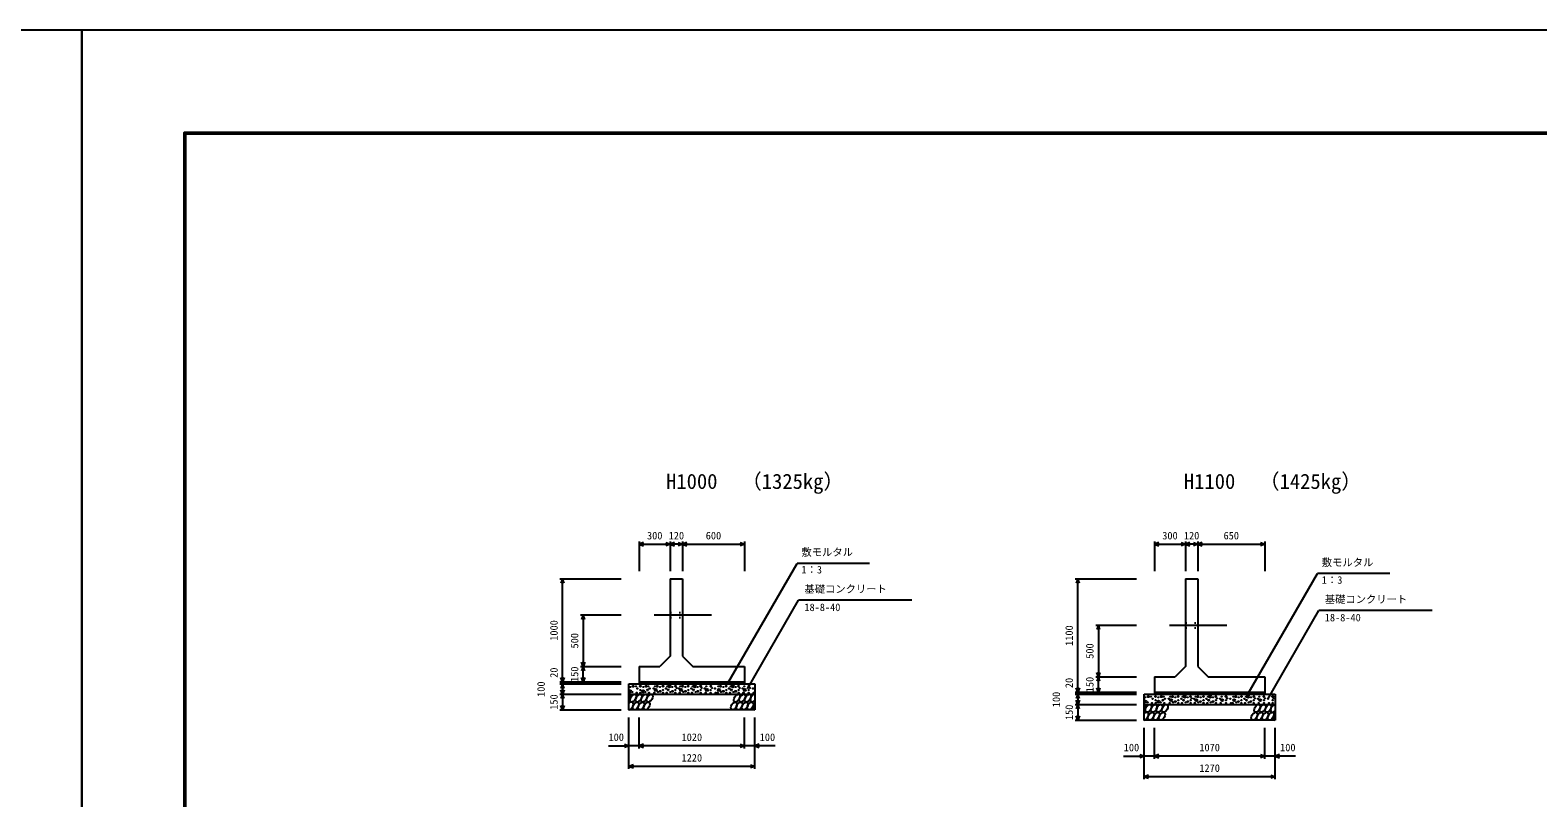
# Model space of a CAD drawing. Units: millimetres, scale not verified. Extents: x -42000 to 42000, y -14850 to 14850.
# Drawn here: x -500 to 14131, y 7396 to 14850 of the extents above; entities that cross this region are included whole.
import ezdxf
from ezdxf.enums import TextEntityAlignment as Align

# ---------------------------------------------------------------- set-up
doc = ezdxf.new("R2010")
doc.units = ezdxf.units.MM
doc.header["$LTSCALE"] = 50
doc.linetypes.add('DOTTED', pattern=[1.75, 0.25, -1.5])
doc.linetypes.add('LONG_DASHED_DOTTED', pattern=[15.25, 12, -1.5, 0.25, -1.5])
for name, color, linetype, lineweight in [('0-0_CENTER', 7, 'LONG_DASHED_DOTTED', 25), ('0-1_DIM', 7, 'Continuous', 25), ('0-2_Defpoints', 5, 'Continuous', 25), ('0-3_HATCH', 6, 'Continuous', 25), ('0-6_OUTLINE', 1, 'Continuous', 25), ('0-7_OUTLINE2', 4, 'DOTTED', 25), ('0-8_TXT', 7, 'Continuous', 25), ('0-9_WAKU', 3, 'Continuous', 25)]:
    doc.layers.add(name, color=color, linetype=linetype, lineweight=lineweight)
doc.styles.add('ＭＳ ゴシック', font='')
doc.styles.get('ＭＳ ゴシック').set_extended_font_data('MS Gothic')

msp = doc.modelspace()

# ---------------------------------------------------------------- linework, layer by layer
at = {"layer": '0-0_CENTER'}
for p, q in [((5556.73, 9171.78), (6111.73, 9171.78)), ((10556.73, 9071.78), (11111.73, 9071.78))]:
    msp.add_line(p, q, dxfattribs=at)
at = {"layer": '0-1_DIM'}
for p, q in [((5411.34, 9883.67), (5411.34, 9596.78)), ((5411.34, 9858.67), (5711.34, 9858.67)), ((5711.34, 9883.67), (5711.34, 9596.78)), ((5831.34, 9858.67), (5711.34, 9858.67)), ((5831.34, 9883.67), (5831.34, 9596.78)), ((5831.34, 9858.67), (6431.34, 9858.67)), ((6431.34, 9883.67), (6431.34, 9596.78)), ((10411.34, 9883.67), (10411.34, 9596.78)), ((10411.34, 9858.67), (10711.34, 9858.67)), ((10711.34, 9883.67), (10711.34, 9596.78)), ((10831.34, 9858.67), (10711.34, 9858.67)), ((10831.34, 9883.67), (10831.34, 9596.78)), ((10831.34, 9858.67), (11481.34, 9858.67)), ((11481.34, 9883.67), (11481.34, 9596.78)), ((6270.6, 8510.45), (6941.87, 9673.13)), ((7644.29, 9673.13), (6941.87, 9673.13)), ((4641.34, 9521.78), (5236.34, 9521.78)), ((4666.34, 8521.78), (4666.34, 9521.78)), ((9641.34, 9521.78), (10236.34, 9521.78)), ((9666.34, 8421.78), (9666.34, 9521.78)), ((11320.6, 8410.45), (11991.87, 9573.13)), ((12694.29, 9573.13), (11991.87, 9573.13)), ((6460.08, 8456.06), (6956.35, 9315.62)), ((8055.9, 9315.62), (6956.35, 9315.62)), ((4841.34, 9171.78), (5236.34, 9171.78)), ((4866.34, 9171.78), (4866.34, 8671.78)), ((9841.34, 9071.78), (10236.34, 9071.78)), ((9866.34, 9071.78), (9866.34, 8571.78)), ((11510.08, 8356.06), (12006.35, 9215.62)), ((13105.9, 9215.62), (12006.35, 9215.62)), ((4841.34, 8671.78), (5236.34, 8671.78)), ((4866.34, 8521.78), (4866.34, 8671.78)), ((4641.34, 8521.78), (5236.34, 8521.78)), ((4641.34, 8501.78), (5236.34, 8501.78)), ((4666.34, 8521.78), (4666.34, 8501.78)), ((4666.34, 8501.78), (4666.34, 8401.78)), ((9841.34, 8571.78), (10236.34, 8571.78)), ((9866.34, 8421.78), (9866.34, 8571.78)), ((4641.34, 8401.78), (5236.34, 8401.78)), ((4666.34, 8401.78), (4666.34, 8251.78)), ((9641.34, 8421.78), (10236.34, 8421.78)), ((9641.34, 8401.78), (10236.34, 8401.78)), ((9666.34, 8421.78), (9666.34, 8401.78)), ((9666.34, 8401.78), (9666.34, 8301.78)), ((4641.34, 8251.78), (5236.34, 8251.78)), ((9641.34, 8301.78), (10236.34, 8301.78)), ((9666.34, 8301.78), (9666.34, 8151.78)), ((5311.34, 7676.78), (5311.34, 8176.78)), ((5411.34, 7876.78), (5411.34, 8176.78)), ((6431.34, 7876.78), (6431.34, 8176.78)), ((6431.34, 7876.78), (6431.34, 8176.78)), ((6531.34, 7676.78), (6531.34, 8176.78)), ((9641.34, 8151.78), (10236.34, 8151.78)), ((10311.34, 7576.78), (10311.34, 8076.78)), ((10411.34, 7776.78), (10411.34, 8076.78)), ((11481.34, 7776.78), (11481.34, 8076.78)), ((11481.34, 7776.78), (11481.34, 8076.78)), ((11581.34, 7576.78), (11581.34, 8076.78)), ((5111.79, 7901.78), (5311.34, 7901.78)), ((5411.34, 7901.78), (5311.34, 7901.78)), ((6431.34, 7901.78), (5411.34, 7901.78)), ((6531.34, 7901.78), (6431.34, 7901.78)), ((6730.88, 7901.78), (6531.34, 7901.78)), ((10111.79, 7801.78), (10311.34, 7801.78)), ((10411.34, 7801.78), (10311.34, 7801.78)), ((11481.34, 7801.78), (10411.34, 7801.78)), ((11581.34, 7801.78), (11481.34, 7801.78)), ((11780.88, 7801.78), (11581.34, 7801.78)), ((6531.34, 7701.78), (5311.34, 7701.78)), ((11581.34, 7601.78), (10311.34, 7601.78))]:
    msp.add_line(p, q, dxfattribs=at)
for points in [[(5453.63, 9874.06), (5411.34, 9858.67), (5453.63, 9843.28)], [(5669.05, 9874.06), (5711.34, 9858.67), (5669.05, 9843.28)], [(5753.63, 9874.06), (5711.34, 9858.67), (5753.63, 9843.28)], [(5789.05, 9874.06), (5831.34, 9858.67), (5789.05, 9843.28)], [(5873.63, 9874.06), (5831.34, 9858.67), (5873.63, 9843.28)], [(6389.05, 9874.06), (6431.34, 9858.67), (6389.05, 9843.28)], [(10453.63, 9874.06), (10411.34, 9858.67), (10453.63, 9843.28)], [(10669.05, 9874.06), (10711.34, 9858.67), (10669.05, 9843.28)], [(10753.63, 9874.06), (10711.34, 9858.67), (10753.63, 9843.28)], [(10789.05, 9874.06), (10831.34, 9858.67), (10789.05, 9843.28)], [(10873.63, 9874.06), (10831.34, 9858.67), (10873.63, 9843.28)], [(11439.05, 9874.06), (11481.34, 9858.67), (11439.05, 9843.28)], [(4681.73, 9479.49), (4666.34, 9521.78), (4650.95, 9479.49)], [(9681.73, 9479.49), (9666.34, 9521.78), (9650.95, 9479.49)], [(4881.73, 9129.49), (4866.34, 9171.78), (4850.95, 9129.49)], [(9881.73, 9029.49), (9866.34, 9071.78), (9850.95, 9029.49)], [(4881.73, 8714.06), (4866.34, 8671.78), (4850.95, 8714.06)], [(4881.73, 8629.49), (4866.34, 8671.78), (4850.95, 8629.49)], [(4681.73, 8564.06), (4666.34, 8521.78), (4650.95, 8564.06)], [(4681.73, 8459.49), (4666.34, 8501.78), (4650.95, 8459.49)], [(4881.73, 8564.06), (4866.34, 8521.78), (4850.95, 8564.06)], [(9881.73, 8614.06), (9866.34, 8571.78), (9850.95, 8614.06)], [(9881.73, 8529.49), (9866.34, 8571.78), (9850.95, 8529.49)], [(4681.73, 8444.06), (4666.34, 8401.78), (4650.95, 8444.06)], [(4681.73, 8359.49), (4666.34, 8401.78), (4650.95, 8359.49)], [(9681.73, 8464.06), (9666.34, 8421.78), (9650.95, 8464.06)], [(9681.73, 8359.49), (9666.34, 8401.78), (9650.95, 8359.49)], [(9681.73, 8344.06), (9666.34, 8301.78), (9650.95, 8344.06)], [(9881.73, 8464.06), (9866.34, 8421.78), (9850.95, 8464.06)], [(4681.73, 8294.06), (4666.34, 8251.78), (4650.95, 8294.06)], [(9681.73, 8259.49), (9666.34, 8301.78), (9650.95, 8259.49)], [(9681.73, 8194.06), (9666.34, 8151.78), (9650.95, 8194.06)], [(5269.05, 7917.17), (5311.34, 7901.78), (5269.05, 7886.39)], [(5453.63, 7917.17), (5411.34, 7901.78), (5453.63, 7886.39)], [(6389.05, 7917.17), (6431.34, 7901.78), (6389.05, 7886.39)], [(6573.63, 7917.17), (6531.34, 7901.78), (6573.63, 7886.39)], [(10269.05, 7817.17), (10311.34, 7801.78), (10269.05, 7786.39)], [(10453.63, 7817.17), (10411.34, 7801.78), (10453.63, 7786.39)], [(11439.05, 7817.17), (11481.34, 7801.78), (11439.05, 7786.39)], [(11623.63, 7817.17), (11581.34, 7801.78), (11623.63, 7786.39)], [(5353.63, 7717.17), (5311.34, 7701.78), (5353.63, 7686.39)], [(6489.05, 7717.17), (6531.34, 7701.78), (6489.05, 7686.39)], [(10353.63, 7617.17), (10311.34, 7601.78), (10353.63, 7586.39)], [(11539.05, 7617.17), (11581.34, 7601.78), (11539.05, 7586.39)]]:
    msp.add_lwpolyline(points, dxfattribs=at)
at = {"layer": '0-2_Defpoints'}
for points in [[(-42000, -14850), (0, -14850), (0, 14850), (-42000, 14850)], [(0, -14850), (42000, -14850), (42000, 14850), (0, 14850)]]:
    msp.add_lwpolyline(points, close=True, dxfattribs=at)
at = {"layer": '0-3_HATCH'}
for centre, radius in [((5705.3, 8478.96), 10), ((5950.52, 8478.96), 10), ((6318.58, 8478.96), 10), ((5323.24, 8430.81), 10), ((5323.24, 8471.95), 2.5), ((5344.27, 8423.8), 2.5), ((5351.28, 8478.96), 5), ((5378.41, 8478.96), 2.5), ((5385.42, 8415.92), 2.5), ((5392.43, 8457.94), 2.5), ((5421.31, 8479.83), 5), ((5421.31, 8443.94), 2.5), ((5421.31, 8415.92), 2.5), ((5449.35, 8430.81), 10), ((5449.35, 8471.95), 2.5), ((5470.37, 8423.8), 2.5), ((5477.38, 8478.96), 5), ((5491.4, 8443.94), 5), ((5498.41, 8478.96), 2.5), ((5505.42, 8415.92), 2.5), ((5512.43, 8457.94), 2.5), ((5550.25, 8457.94), 2.5), ((5557.26, 8415.92), 2.5), ((5571.28, 8443.94), 10), ((5564.27, 8478.96), 2.5), ((5585.3, 8478.96), 5), ((5592.31, 8423.8), 2.5), ((5613.33, 8430.81), 5), ((5613.33, 8471.95), 2.5), ((5641.37, 8479.83), 5), ((5641.37, 8443.94), 2.5), ((5641.37, 8415.92), 2.5), ((5670.25, 8457.94), 2.5), ((5677.26, 8415.92), 2.5), ((5684.27, 8478.96), 2.5), ((5691.28, 8443.94), 5), ((5712.31, 8423.8), 2.5), ((5733.33, 8430.81), 5), ((5733.33, 8471.95), 2.5), ((5761.37, 8479.83), 5), ((5761.37, 8443.94), 2.5), ((5761.37, 8415.92), 2.5), ((5772.71, 8462.26), 2.5), ((5795.47, 8457.94), 2.5), ((5802.48, 8415.92), 2.5), ((5816.5, 8443.94), 10), ((5809.49, 8478.96), 2.5), ((5830.52, 8478.96), 5), ((5837.53, 8423.8), 2.5), ((5858.56, 8430.81), 5), ((5858.56, 8471.95), 2.5), ((5886.6, 8479.83), 5), ((5886.6, 8443.94), 2.5), ((5886.6, 8415.92), 2.5), ((5915.47, 8457.94), 2.5), ((5922.48, 8415.92), 2.5), ((5929.49, 8478.96), 2.5), ((5936.5, 8443.94), 5), ((5957.53, 8423.8), 2.5), ((5978.56, 8430.81), 5), ((5978.56, 8471.95), 2.5), ((6006.6, 8479.83), 5), ((6006.6, 8443.94), 2.5), ((6006.6, 8415.92), 2.5), ((6017.94, 8462.26), 2.5), ((6047.4, 8457.94), 2.5), ((6054.41, 8415.92), 2.5), ((6068.43, 8443.94), 10), ((6061.42, 8478.96), 2.5), ((6105.04, 8479.83), 5), ((6105.04, 8443.94), 2.5), ((6105.04, 8415.92), 2.5), ((6116.38, 8462.26), 2.5), ((6145.84, 8457.94), 2.5), ((6152.85, 8415.92), 2.5), ((6170.54, 8415.92), 2.5), ((6184.56, 8443.94), 10), ((6177.55, 8478.96), 2.5), ((6198.58, 8478.96), 5), ((6205.59, 8423.8), 2.5), ((6226.62, 8430.81), 5), ((6226.62, 8471.95), 2.5), ((6254.66, 8479.83), 5), ((6254.66, 8443.94), 2.5), ((6254.66, 8415.92), 2.5), ((6283.53, 8457.94), 2.5), ((6290.54, 8415.92), 2.5), ((6297.55, 8478.96), 2.5), ((6304.56, 8443.94), 5), ((6325.59, 8423.8), 2.5), ((6346.62, 8430.81), 5), ((6346.62, 8471.95), 2.5), ((6374.66, 8479.83), 5), ((6374.66, 8443.94), 2.5), ((6374.66, 8415.92), 2.5), ((6386, 8462.26), 2.5), ((6415.46, 8457.94), 2.5), ((6422.47, 8415.92), 2.5), ((6436.49, 8443.94), 10), ((6429.47, 8478.96), 2.5), ((6473.09, 8479.83), 5), ((6473.09, 8443.94), 2.5), ((6473.09, 8415.92), 2.5), ((6484.43, 8462.26), 2.5), ((6513.89, 8457.94), 2.5), ((6520.9, 8415.92), 2.5), ((10323.24, 8330.81), 10), ((10323.24, 8371.95), 2.5), ((10351.28, 8378.96), 5), ((10378.41, 8378.96), 2.5), ((10392.43, 8357.94), 2.5), ((10421.31, 8379.83), 5), ((10421.31, 8343.94), 2.5), ((10449.35, 8330.81), 10), ((10449.35, 8371.95), 2.5), ((10477.38, 8378.96), 5), ((10491.4, 8343.94), 5), ((10498.41, 8378.96), 2.5), ((10512.43, 8357.94), 2.5), ((10550.25, 8357.94), 2.5), ((10571.28, 8343.94), 10), ((10564.27, 8378.96), 2.5), ((10585.3, 8378.96), 5), ((10613.33, 8371.95), 2.5), ((10641.37, 8379.83), 5), ((10641.37, 8343.94), 2.5), ((10670.25, 8357.94), 2.5), ((10684.27, 8378.96), 2.5), ((10691.28, 8343.94), 5), ((10705.3, 8378.96), 10), ((10733.33, 8371.95), 2.5), ((10761.37, 8379.83), 5), ((10761.37, 8343.94), 2.5), ((10772.71, 8362.26), 2.5), ((10795.47, 8357.94), 2.5), ((10816.5, 8343.94), 10), ((10809.49, 8378.96), 2.5), ((10830.52, 8378.96), 5), ((10858.56, 8371.95), 2.5), ((10886.6, 8379.83), 5), ((10886.6, 8343.94), 2.5), ((10915.47, 8357.94), 2.5), ((10929.49, 8378.96), 2.5), ((10936.5, 8343.94), 5), ((10950.52, 8378.96), 10), ((10978.56, 8371.95), 2.5), ((11006.6, 8379.83), 5), ((11006.6, 8343.94), 2.5), ((11017.94, 8362.26), 2.5), ((11047.4, 8357.94), 2.5), ((11068.43, 8343.94), 10), ((11061.42, 8378.96), 2.5), ((11105.04, 8379.83), 5), ((11105.04, 8343.94), 2.5), ((11116.38, 8362.26), 2.5), ((11145.84, 8357.94), 2.5), ((11184.56, 8343.94), 10), ((11177.55, 8378.96), 2.5), ((11198.58, 8378.96), 5), ((11226.62, 8371.95), 2.5), ((11254.66, 8379.83), 5), ((11254.66, 8343.94), 2.5), ((11283.53, 8357.94), 2.5), ((11297.55, 8378.96), 2.5), ((11304.56, 8343.94), 5), ((11318.58, 8378.96), 10), ((11346.62, 8371.95), 2.5), ((11374.66, 8379.83), 5), ((11374.66, 8343.94), 2.5), ((11386, 8362.26), 2.5), ((11415.46, 8357.94), 2.5), ((11436.49, 8343.94), 10), ((11429.47, 8378.96), 2.5), ((11473.09, 8379.83), 5), ((11473.09, 8343.94), 2.5), ((11484.43, 8362.26), 2.5), ((11513.89, 8357.94), 2.5), ((11557.69, 8379.83), 5), ((11557.69, 8343.94), 2.5), ((11569.03, 8362.26), 2.5), ((10344.27, 8323.8), 2.5), ((10385.42, 8315.92), 2.5), ((10421.31, 8315.92), 2.5), ((10470.37, 8323.8), 2.5), ((10505.42, 8315.92), 2.5), ((10557.26, 8315.92), 2.5), ((10592.31, 8323.8), 2.5), ((10613.33, 8330.81), 5), ((10641.37, 8315.92), 2.5), ((10677.26, 8315.92), 2.5), ((10712.31, 8323.8), 2.5), ((10733.33, 8330.81), 5), ((10761.37, 8315.92), 2.5), ((10802.48, 8315.92), 2.5), ((10837.53, 8323.8), 2.5), ((10858.56, 8330.81), 5), ((10886.6, 8315.92), 2.5), ((10922.48, 8315.92), 2.5), ((10957.53, 8323.8), 2.5), ((10978.56, 8330.81), 5), ((11006.6, 8315.92), 2.5), ((11054.41, 8315.92), 2.5), ((11105.04, 8315.92), 2.5), ((11152.85, 8315.92), 2.5), ((11170.54, 8315.92), 2.5), ((11205.59, 8323.8), 2.5), ((11226.62, 8330.81), 5), ((11254.66, 8315.92), 2.5), ((11290.54, 8315.92), 2.5), ((11325.59, 8323.8), 2.5), ((11346.62, 8330.81), 5), ((11374.66, 8315.92), 2.5), ((11422.47, 8315.92), 2.5), ((11473.09, 8315.92), 2.5), ((11520.9, 8315.92), 2.5), ((11557.69, 8315.92), 2.5)]:
    msp.add_circle(centre, radius, dxfattribs=at)
for centre, start_param, end_param in [((5298.97, 8364.25), 4.385593, 6.67454438), ((6517.48, 8364.25), 0.33577149, 4.44118059), ((5324.3, 8289.26), 3.51114638, 7.548991), ((6542.8, 8289.26), 1.2110787, 3.56587337), ((10298.97, 8264.25), 4.385593, 6.67454438), ((10324.3, 8189.26), 3.51114638, 7.548991), ((11567.48, 8264.25), 0.33577149, 4.44118059), ((11592.8, 8189.26), 1.2110787, 3.56587337)]:
    msp.add_ellipse(centre, major_axis=(21.81, 35.31), ratio=0.5792, start_param=start_param, end_param=end_param, dxfattribs=at)
for centre in [(5352.18, 8364.25), (5405.39, 8364.25), (5458.6, 8364.25), (5511.81, 8364.25), (6357.85, 8364.25), (6411.06, 8364.25), (6464.27, 8364.25), (5377.5, 8289.26), (5430.71, 8289.26), (5483.92, 8289.26), (6329.97, 8289.26), (6383.17, 8289.26), (6436.38, 8289.26), (6489.59, 8289.26), (10352.18, 8264.25), (10377.5, 8189.26), (10405.39, 8264.25), (10430.71, 8189.26), (10458.6, 8264.25), (10483.92, 8189.26), (10511.81, 8264.25), (11379.97, 8189.26), (11407.85, 8264.25), (11433.17, 8189.26), (11461.06, 8264.25), (11486.38, 8189.26), (11514.27, 8264.25), (11539.59, 8189.26)]:
    msp.add_ellipse(centre, major_axis=(21.81, 35.31), ratio=0.5792, dxfattribs=at)
at = {"layer": '0-6_OUTLINE'}
for p, q in [((5711.34, 9521.78), (5711.34, 8771.78)), ((5711.34, 9521.78), (5831.34, 9521.78)), ((5831.34, 9521.78), (5831.34, 8771.78)), ((10711.34, 9521.78), (10711.34, 8671.78)), ((10711.34, 9521.78), (10831.34, 9521.78)), ((10831.34, 9521.78), (10831.34, 8671.78)), ((5411.34, 8671.78), (5611.34, 8671.78)), ((5411.34, 8671.78), (5411.34, 8501.78)), ((5711.34, 8771.78), (5611.34, 8671.78)), ((6431.34, 8671.78), (6431.34, 8501.78)), ((10711.34, 8671.78), (10611.34, 8571.78)), ((5311.34, 8501.78), (6531.34, 8501.78)), ((5411.34, 8521.78), (6431.34, 8521.78)), ((6531.34, 8501.78), (6531.34, 8251.78)), ((10411.34, 8571.78), (10611.34, 8571.78)), ((10411.34, 8571.78), (10411.34, 8401.78)), ((11481.34, 8571.78), (11481.34, 8401.78)), ((5311.34, 8401.78), (6531.34, 8401.78)), ((10311.34, 8401.78), (11581.34, 8401.78)), ((10411.34, 8421.78), (11481.34, 8421.78)), ((11581.34, 8401.78), (11581.34, 8151.78)), ((10311.34, 8301.78), (11581.34, 8301.78))]:
    msp.add_line(p, q, dxfattribs=at)
for points in [[(5831.34, 8771.78), (5931.34, 8671.78), (6431.34, 8671.78)], [(10831.34, 8671.78), (10931.34, 8571.78), (11481.34, 8571.78)], [(6531.34, 8251.78), (5311.34, 8251.78), (5311.34, 8501.78)], [(11581.34, 8151.78), (10311.34, 8151.78), (10311.34, 8401.78)]]:
    msp.add_lwpolyline(points, dxfattribs=at)
at = {"layer": '0-7_OUTLINE2'}
for p, q in [((5711.34, 9196.78), (5831.34, 9196.78)), ((5711.34, 9146.78), (5831.34, 9146.78)), ((10711.34, 9096.78), (10831.34, 9096.78)), ((10711.34, 9046.78), (10831.34, 9046.78))]:
    msp.add_line(p, q, dxfattribs=at)
at = {"layer": '0-9_WAKU', "lineweight": 50}
msp.add_lwpolyline([(1000, -13850), (41000, -13850), (41000, 13850), (1000, 13850)], close=True, dxfattribs=at)

# ---------------------------------------------------------------- texts
at = {"layer": '0-1_DIM', "style": 'ＭＳ ゴシック'}
for s, p in [('300', (5486.34, 9883.67)), ('120', (5696.34, 9883.67)), ('600', (6056.34, 9883.67)), ('300', (10486.34, 9883.67)), ('120', (10696.34, 9883.67)), ('650', (11081.34, 9883.67)), ('敷モルタル', (6984.72, 9723.13)), ('敷モルタル', (12034.72, 9623.13)), ('1：3', (6984.72, 9553.01)), ('1：3', (12034.72, 9453.01)), ('基礎コンクリート', (7013.61, 9365.62)), ('基礎コンクリート', (12063.61, 9265.62)), ('18-8-40', (7013.61, 9187.99)), ('18-8-40', (12063.61, 9087.99)), ('100', (5112.7, 7926.78)), ('1020', (5821.34, 7926.78)), ('100', (6579.98, 7926.78)), ('100', (10112.7, 7826.78)), ('1070', (10846.34, 7826.78)), ('100', (11629.98, 7826.78)), ('1220', (5821.34, 7726.78)), ('1270', (10846.34, 7626.78))]:
    msp.add_text(s, height=73.31, dxfattribs=at).set_placement(p, align=Align.BOTTOM_LEFT)
for s, p in [('1000', (4641.34, 8921.78)), ('500', (4841.34, 8846.78)), ('1100', (9641.34, 8871.78)), ('500', (9841.34, 8746.78)), ('20', (4641.34, 8561.85)), ('150', (4841.34, 8521.78)), ('100', (4516.34, 8376.78)), ('20', (9641.34, 8461.85)), ('150', (9841.34, 8421.78)), ('150', (4641.34, 8251.78)), ('100', (9516.34, 8276.78)), ('150', (9641.34, 8151.78))]:
    msp.add_text(s, height=73.31, rotation=90, dxfattribs=at).set_placement(p, align=Align.BOTTOM_LEFT)
at = {"layer": '0-8_TXT', "style": 'ＭＳ ゴシック'}
for s, p in [('H1000', (5671.34, 10352.03)), ('（1325kg）', (6399.96, 10352.03)), ('H1100', (10696.34, 10352.03)), ('（1425kg）', (11424.96, 10352.03))]:
    msp.add_text(s, height=146.6, dxfattribs=at).set_placement(p, align=Align.BOTTOM_LEFT)

doc.saveas('drawing.dxf')
